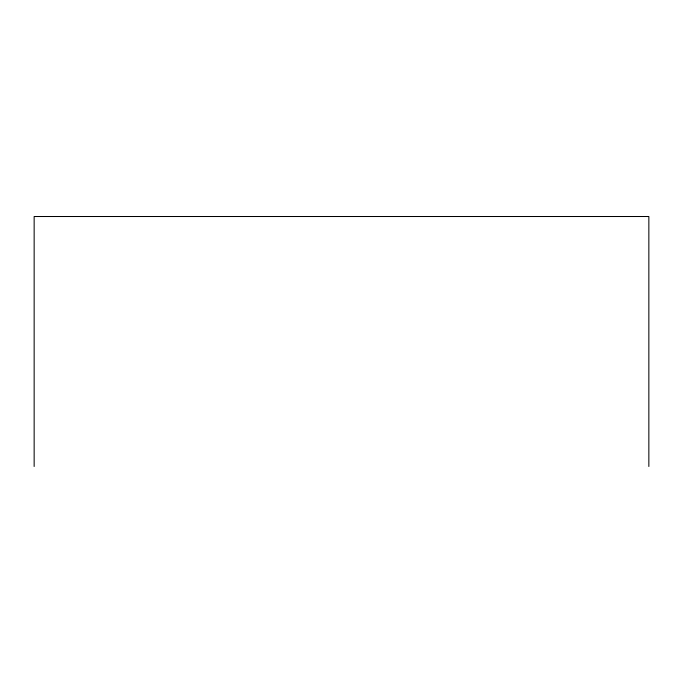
<?xml version="1.0" encoding="UTF-8"?>
<svg xmlns="http://www.w3.org/2000/svg" width="683" height="683" viewBox="0 0 683 683"><rect width="100%" height="100%" fill="white"/><g stroke="black" fill="none" stroke-linecap="round" stroke-linejoin="round"><path stroke-width="1.02" d="M648.85 466.489L648.85 216.511L34.15 216.511L34.15 466.489"/></g></svg>
